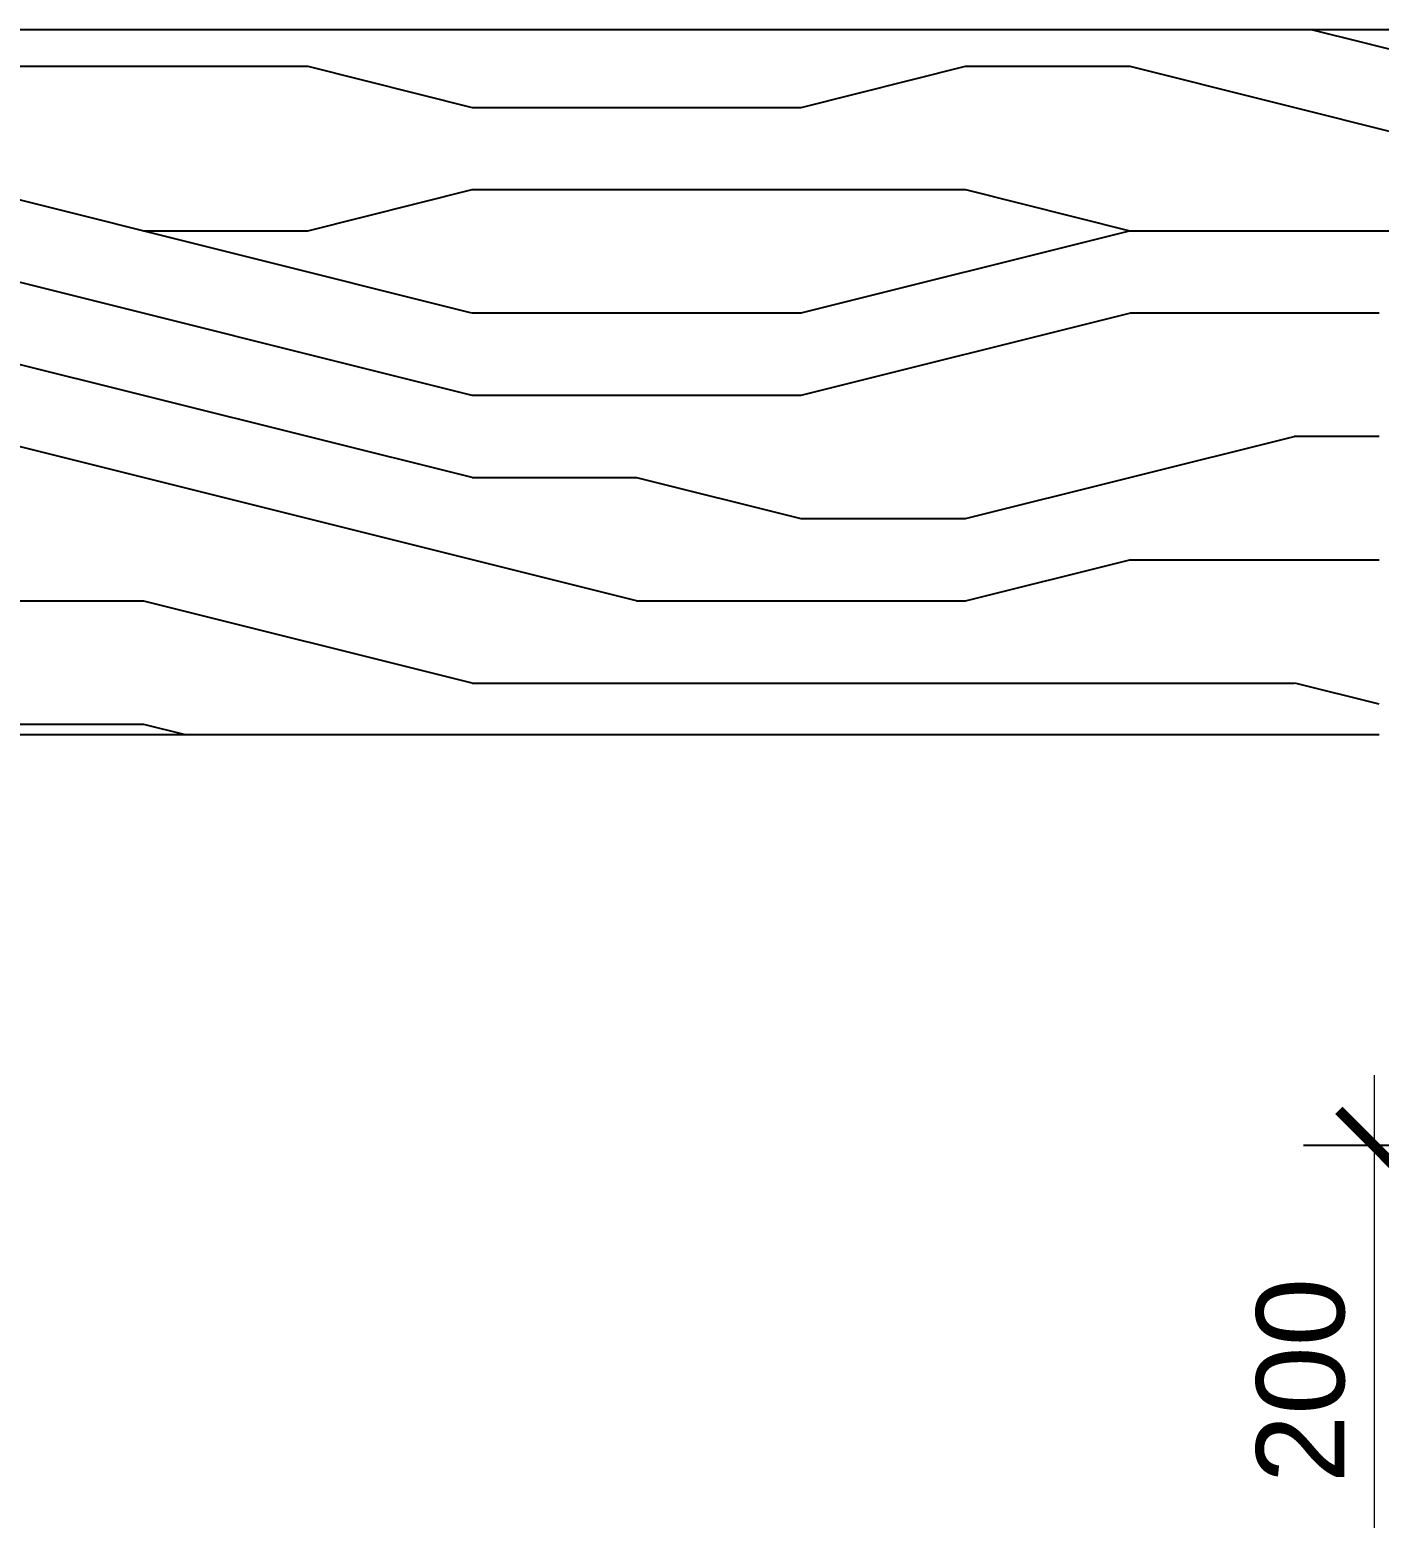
# Model space of a CAD drawing. Header units: millimetres. Extents: x 92928 to 223128, y -11456 to 21098.
# Drawn here: x 165878 to 166453, y 13071 to 13704 of the extents above; entities that cross this region are included whole.
import ezdxf

# ---------------------------------------------------------------- set-up
doc = ezdxf.new("R2010")
doc.units = ezdxf.units.MM
doc.layers.get('Defpoints').update_dxf_attribs({"color": 250})
doc.layers.add('_ACM-A-ANNO-DIMS', color=2, linetype='Continuous', lineweight=13)
doc.layers.add('_ACM-A-ANNO-DIMS @ 15', color=2, linetype='Continuous', lineweight=13)
doc.layers.add('A-stairs', color=2, linetype='Continuous')
doc.layers.add('I-FC-HATCH', color=8, linetype='Continuous')
doc.styles.add('Arial', font='ARIALUNI.ttf')
doc.dimstyles.new('Aec-Arch-M-注释性', dxfattribs={"dimscale": 2, "dimtxt": 2.5, "dimasz": 2, "dimexe": 2, "dimexo": 2, "dimgap": 0.8, "dimtad": 1, "dimdec": 0, "dimrnd": 5, "dimzin": 3, "dimdsep": 46, "dimtxsty": 'Arial', "dimblk": 'WALL TYPE$0$_ArchTick', "dimcen": 2.5, "dimdle": 2, "dimclrd": 256, "dimclrt": 256, "dimazin": 2, "dimtfac": 0.75, "dimtdec": 0, "dimtix": 1, "dimtmove": 2, "dimatfit": 2, "dimfxl": 5, "dimfxlon": 1, "dimtolj": 1, "dimtzin": 0, "dimlwd": -1, "dimarcsym": 0})

# ---------------------------------------------------------------- blocks, each defined once
blk = doc.blocks.new('WALL TYPE$0$_ArchTick')
at = {"color": 0, "linetype": 'ByBlock', "const_width": 0.15}
blk.add_lwpolyline([(-0.5, -0.5), (0.5, 0.5)], dxfattribs=at)
blk = doc.blocks.new('*D399')
at = {"layer": '_ACM-A-ANNO-DIMS', "transparency": 16777216}
blk.add_line((166450.3984253171, 13259.42071261428), (166450.3984253171, 12999.42071261427), dxfattribs=at)
at = {"layer": '_ACM-A-ANNO-DIMS', "color": 0, "lineweight": -2, "transparency": 16777216}
for p, q in [((166525.3984253171, 13229.42071261428), (166420.3984253171, 13229.42071261428)), ((166525.3984253171, 13029.42071261427), (166420.3984253171, 13029.42071261427))]:
    blk.add_line(p, q, dxfattribs=at)
at = {"layer": 'Defpoints', "color": 0, "transparency": 16777216}
for p in [(166562.5903942428, 13229.42071261428), (166450.3984253171, 13029.42071261427), (166562.5903942427, 13029.42071261427)]:
    blk.add_point(p, dxfattribs=at)
at = {"layer": '_ACM-A-ANNO-DIMS', "transparency": 16777216, "xscale": 30, "yscale": 30, "zscale": 30}
for p, rotation in [((166450.3984253171, 13229.42071261428), 90), ((166450.3984253171, 13029.42071261427), 270)]:
    blk.add_blockref('WALL TYPE$0$_ArchTick', p, dxfattribs=dict(at, rotation=rotation))
at = {"layer": '_ACM-A-ANNO-DIMS', "transparency": 16777216, "insert": (166419.239148373, 13129.42071261422), "char_height": 37.5, "attachment_point": 5, "rotation": 90, "style": 'Arial'}
blk.add_mtext('\\A1;200', dxfattribs=at)

msp = doc.modelspace()

# ---------------------------------------------------------------- hatches: boundary and pattern name
at = {"layer": 'I-FC-HATCH'}
h = msp.add_hatch(dxfattribs=at)
h.set_pattern_fill('木纹', color=256, scale=34.3137, pattern_type=2)
h.set_pattern_definition([(0, (93616.01779372038, 32850.85245947952), (0, 699.99948), [139.999896, -209.999844, 69.99994799999999, -279.999792]), (0, (94106.01742972038, 32868.35244647948), (0, 699.99948), [139.999896, -559.9995839999999]), (0, (94036.01748172035, 32903.35242047948), (0, 699.99948), [69.99994799999999, -629.9995319999999]), (0, (93651.01776772039, 32920.85240747951), (0, 699.99948), [34.99997399999999, -489.999636, 34.99997399999999, -139.999896]), (0, (93896.01758572039, 32955.85238147948), (0, 699.99948), [139.999896, -209.999844, 34.99997399999999, -314.999766]), (0, (93721.01771572039, 32973.35236847948), (0, 699.99948), [104.999922, -594.999558]), (0, (93896.01758572039, 32990.85235547951), (0, 699.99948), [209.999844, -489.999636]), (0, (93686.01774172038, 33008.35234247948), (0, 699.99948), [139.999896, -559.9995839999999]), (0, (93966.01753372038, 33025.85232947947), (0, 699.99948), [349.99974, -349.99974]), (0, (93756.01768972038, 33060.85230347946), (0, 699.99948), [69.99994799999999, -209.999844, 139.999896, -279.999792]), (0, (94246.01732572039, 33078.35229047952), (0, 699.99948), [139.999896, -559.9995839999999]), (0, (94106.01742972038, 33095.85227747951), (0, 699.99948), [69.99994799999999, -629.9995319999999]), (0, (93966.01753372038, 33113.35226447952), (0, 699.99948), [69.99994799999999, -629.9995319999999]), (0, (93616.01779372038, 33130.85225147952), (0, 699.99948), [139.999896, -559.9995839999999]), (0, (93966.01753372038, 33148.35223847952), (0, 699.99948), [139.999896, -559.9995839999999]), (0, (93966.01753372038, 33183.35221247953), (0, 699.99948), [139.999896, -139.999896, 139.999896, -279.999792]), (0, (93826.01763772039, 33218.35218647952), (0, 699.99948), [69.99994799999999, -349.99974, 139.999896, -139.999896]), (0, (93966.01753372038, 33235.85217347951), (0, 699.99948), [209.999844, -489.999636]), (0, (93966.01753372038, 33270.85214747948), (0, 699.99948), [139.999896, -559.9995839999999]), (0, (93686.01774172038, 33288.35213447952), (0, 699.99948), [209.999844, -279.999792, 69.99994799999999, -139.999896]), (0, (93686.01774172038, 33323.35210847948), (0, 699.99948), [349.99974, -349.99974]), (0, (94106.01742972038, 33340.85209547948), (0, 699.99948), [69.99994799999999, -629.9995319999999]), (0, (93896.01758572039, 33358.35208247947), (0, 699.99948), [139.999896, -559.9995839999999]), (0, (93756.01768972038, 33375.85206947953), (0, 699.99948), [69.99994799999999, -279.999792, 69.99994799999999, -279.999792]), (0, (93686.01774172035, 33393.35205647952), (0, 699.99948), [69.99994799999999, -209.999844, 139.999896, -279.999792]), (0, (93826.01763772039, 33410.85204347952), (0, 699.99948), [69.99994799999999, -349.99974, 69.99994799999999, -209.999844]), (0, (93966.01753372038, 33428.35203047951), (0, 699.99948), [209.999844, -489.999636]), (0, (93686.01774172038, 33463.35200447952), (0, 699.99948), [139.999896, -559.9995839999999]), (0, (94036.01748172038, 33480.85199147952), (0, 699.99948), [69.99994799999999, -629.9995319999999]), (0, (94176.01737772039, 33498.35197847946), (0, 699.99948), [69.99994799999999, -629.9995319999999]), (14.03624347, (94106.01742973435, 32903.35242047155), (699.999479479022, 1.689791812723928e-06), [72.09994644, -2814.0717183687]), (14.03624347, (94176.01737773436, 33060.85230347155), (699.999479479022, 1.689791812723928e-06), [72.09994644, -2814.0717183687]), (14.03624347, (94106.01742973435, 33480.85199147154), (699.999479479022, 1.689791812723928e-06), [72.09994644, -2814.0717183687]), (14.03624347, (93896.01758573434, 33218.35218647154), (699.999479479022, 1.689791812723928e-06), [72.09994644, -2814.0717183687]), (14.03624347, (94036.01748173435, 33323.35210847155), (699.999479479022, 1.689791812723928e-06), [72.09994644, -2814.0717183687]), (14.03624347, (94106.01742973435, 33270.85214747155), (699.999479479022, 1.689791812723928e-06), [72.09994644, -2814.0717183687]), (14.03624347, (93756.01768973435, 33393.35205647154), (699.999479479022, 1.689791812723928e-06), [72.09994644, -2814.0717183687]), (14.03624347, (94036.01748173435, 33358.35208247154), (699.999479479022, 1.689791812723928e-06), [72.09994644, -2814.0717183687]), (14.03624347, (94176.01737773436, 33095.85227747154), (699.999479479022, 1.689791812723928e-06), [144.19989288, -2741.9717719287]), (14.03624347, (94106.01742973435, 33148.35223847155), (699.999479479022, 1.689791812723928e-06), [144.19989288, -2741.9717719287]), (14.03624347, (94106.01742973435, 33183.35221247155), (699.999479479022, 1.689791812723928e-06), [144.19989288, -2741.9717719287]), (165.96376, (93896.0174152982, 32955.85252600086), (-699.9996068101242, -0.0001255916377661842), [72.09994644, -144.19989288, 72.09994644, -2597.771844734999]), (165.96375653, (93756.01768983729, 33060.85230354019), (-699.9994798951368, 2.533261912960327e-08), [72.09994644, -2814.0717183687]), (165.96375653, (93756.01768983729, 33375.85206954018), (-699.9994798951368, 2.533261912960327e-08), [144.19989288, -2741.9717719287]), (194.03624347, (94106.01742983729, 32868.35244654019), (-699.999479479022, -1.689791721293865e-06), [72.09994644, -2814.0717183687]), (345.96375653, (94246.01732583728, 32868.35244654019), (699.9994798951368, -2.533283246641815e-08), [72.09994644, -2814.0717183687]), (345.96375653, (94036.01748183729, 33113.35226454017), (699.9994798951368, -2.533283246641815e-08), [72.09994644, -2814.0717183687]), (345.96375653, (94176.0173778373, 33235.85217354017), (699.9994798951368, -2.533283246641815e-08), [72.09994644, -2814.0717183687]), (345.96375653, (93896.0175858373, 33288.35213454018), (699.9994798951368, -2.533283246641815e-08), [72.09994644, -2814.0717183687]), (345.96375653, (93826.0176378373, 33375.85206954018), (699.9994798951368, -2.533283246641815e-08), [72.09994644, -2814.0717183687]), (345.96375653, (93896.0175858373, 33410.85204354017), (699.9994798951368, -2.533283246641815e-08), [72.09994644, -2814.0717183687]), (345.96375653, (93896.0175858373, 33288.35213454018), (699.9994798951368, -2.533283246641815e-08), [72.09994644, -2814.0717183687]), (345.96375653, (94106.01742983729, 33393.35205654019), (699.9994798951368, -2.533283246641815e-08), [288.39978576, -2597.7718790487]), (345.96375653, (93686.01774183729, 32920.85240754018), (699.9994798951368, -2.533283246641815e-08), [288.39978576, -2597.7718790487]), (345.96375653, (93756.01768983729, 32973.35236854017), (699.9994798951368, -2.533283246641815e-08), [288.39978576, -2597.7718790487]), (345.96376, (93826.0174672982, 33008.35248700086), (699.9996068101242, 0.0001255916376747542), [72.09994644, -144.19989288, 144.19989288, -2525.671898295]), (345.96376, (93826.0174672982, 33060.85244800086), (699.9996068101242, 0.0001255916376747542), [144.19989288, -144.19989288, 144.19989288, -2453.571951854999]), (345.96375653, (93756.01768983729, 33130.85225154019), (699.9994798951368, -2.533283246641815e-08), [288.39978576, -2597.7718790487]), (345.96375653, (93686.01774183729, 33183.35221254018), (699.9994798951368, -2.533283246641815e-08), [288.39978576, -2597.7718790487]), (345.96375653, (93686.01774183729, 33218.35218654017), (699.9994798951368, -2.533283246641815e-08), [288.39978576, -2597.7718790487]), (345.96375653, (94176.0173778373, 33428.35203054019), (699.9994798951368, -2.533283246641815e-08), [72.09994644, -2814.0717183687]), (345.96376753, (94246.01732583728, 33498.35197854019), (699.9994798951237, 0.0001343649197149675), [144.19989288, -2741.9717719287]), (345.96376753, (93826.0176378373, 33463.35200454018), (699.9994798951237, 0.0001343649197149675), [144.19989288, -2741.9717719287]), (345.96375753, (93756.01768983729, 32850.85245954018), (699.9994798951367, 1.219196289799367e-05), [288.39978576, -2597.7718790487]), (345.96375753, (94176.0173778373, 33340.85209554018), (699.9994798951367, 1.219196289799367e-05), [216.29983932, -2669.8718254887]), (345.96375753, (94246.01732583728, 33288.35213454018), (699.9994798951367, 1.219196289799367e-05), [432.59967864, -2453.5719861687])])
h.paths.add_polyline_path([(166452.5903942422, 13404.36830158814), (164932.5903942427, 13404.36830158814), (164932.5903942427, 13599.31171518387), (164742.5903942427, 13599.42497823508), (164742.5903942427, 13704.36830158814), (166642.5903942422, 13704.36830158814), (166642.5903942422, 13599.42488626021), (166452.5903942422, 13599.31162320888)])

# ---------------------------------------------------------------- linework, layer by layer
at = {"layer": 'A-stairs'}
for points in [[(166642.5903942422, 13579.36834670963), (166642.5903942422, 13704.36830158814), (164742.5903942427, 13704.36830158814), (164742.5903942427, 13579.3683467095)], [(164932.5903942427, 13404.36830158814), (166452.5903942422, 13404.36830158814)]]:
    msp.add_lwpolyline(points, dxfattribs=at)

# ---------------------------------------------------------------- dimensions: what is measured, and where the dimension line sits
at = {"layer": '_ACM-A-ANNO-DIMS @ 15'}
dim = msp.add_linear_dim(base=(166450.3984253171, 13029.42071261427), p1=(166562.5903942427, 13229.42071261427), p2=(166562.5903942427, 13029.42071261426), angle=90, dimstyle='Aec-Arch-M-注释性', override={"dimscale": 15, "dimzin": 8, "dimtix": 1, "dimtofl": 1, "dimtmove": 2, "dimatfit": 2}, dxfattribs=at)
dim.commit()
dim.dimension.update_dxf_attribs({"geometry": '*D399', "text_midpoint": (166419.239148373, 13129.42071261422)})

doc.saveas('drawing.dxf')
